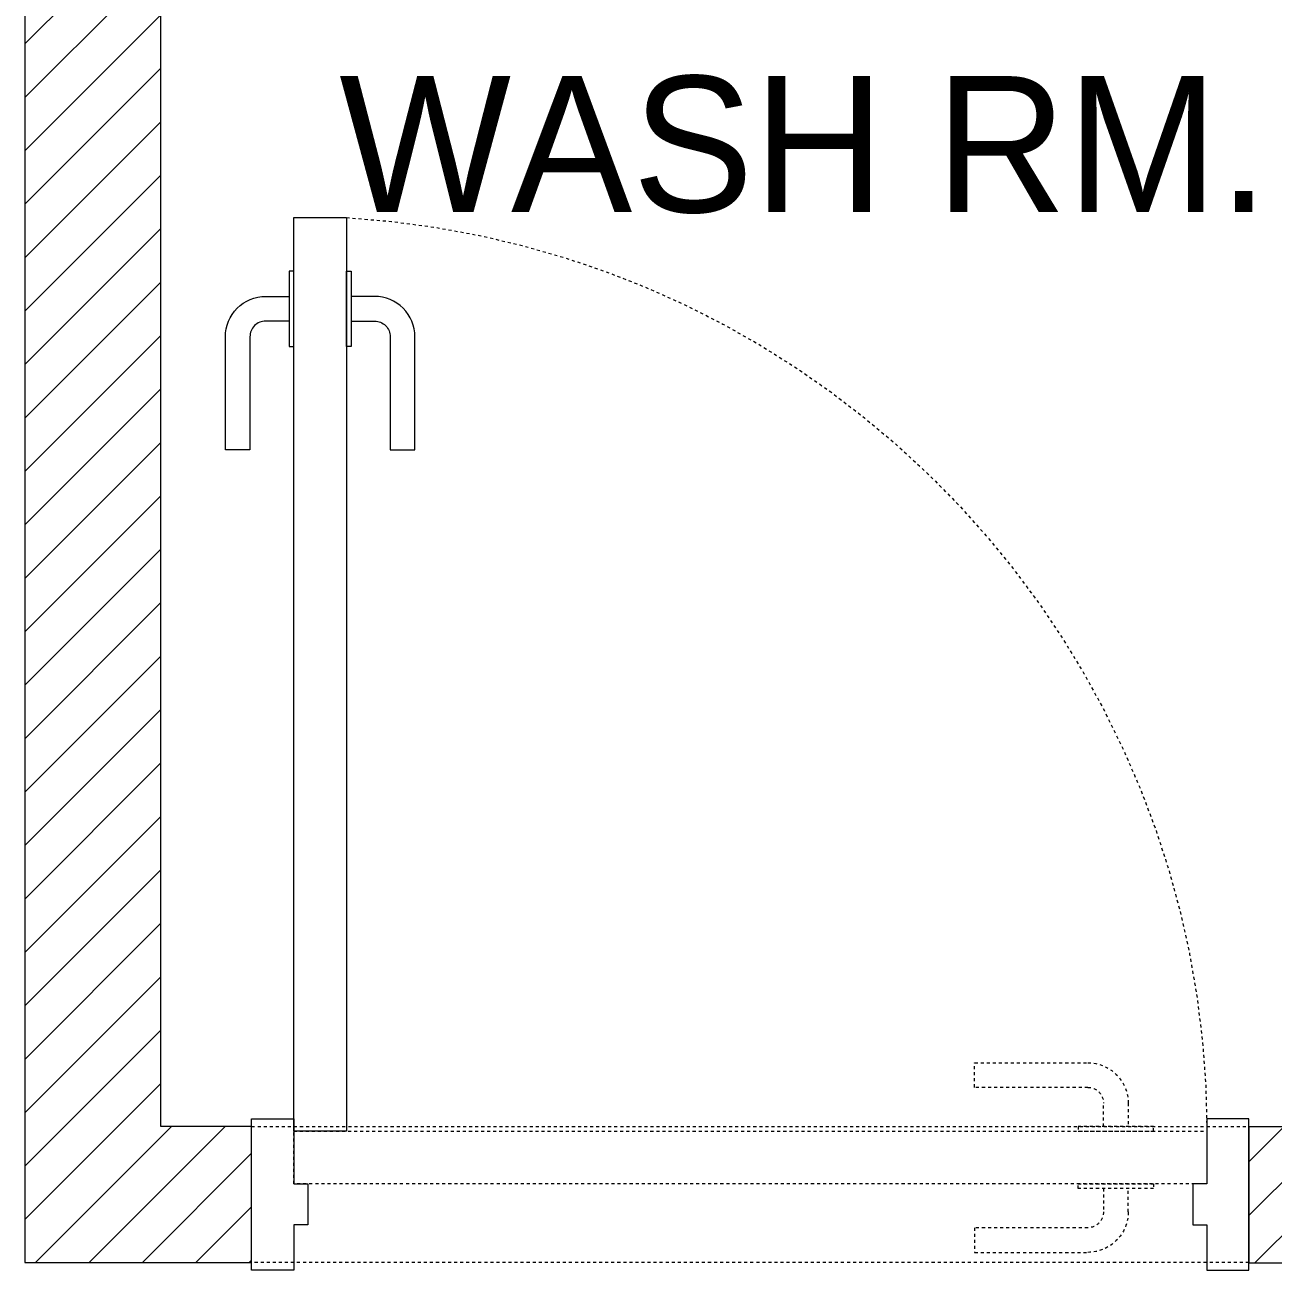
# Model space of a CAD drawing. Header units: inches. Extents: x 0 to 2865, y 0 to 4378.
# Drawn here: x 1662.8 to 1704.09, y 3826.97 to 3868.15 of the extents above; entities that cross this region are included whole.
import ezdxf

# ---------------------------------------------------------------- set-up
doc = ezdxf.new("R2010")
doc.units = ezdxf.units.IN
doc.linetypes.add('HIDDEN', pattern=[0.375, 0.25, -0.125])
doc.layers.add('A-WALL', color=113, linetype='Continuous', lineweight=9)
doc.layers.add('I-DOOR', color=6, linetype='Continuous', lineweight=20)
doc.layers.add('A-WALL-EXTR', color=2, linetype='Continuous')
doc.layers.add('I-Furn Text', color=7, linetype='Continuous')
doc.styles.add('1 by 8 new', font='GOTHIC.TTF', dxfattribs={"height": 4.5})

# ---------------------------------------------------------------- blocks, each defined once
blk = doc.blocks.new('D1')
at = {"layer": 'I-DOOR', "lineweight": 5, "transparency": 33554636}
for points in [[(0.347, 31.608), (0.347, 31.142), (-1.007, 31.142), (-1.007, 31.608), (-2.5, 31.608), (-2.5, 33), (2.5, 33), (2.5, 31.608)], [(2.097, 1.392), (32.313, 1.392), (32.313, 3.142), (2.097, 3.142)], [(28.054, 3.142), (30.543, 3.142), (30.543, 3.29), (28.054, 3.29)], [(0.347, 1.392), (0.347, 1.858), (-1.007, 1.858), (-1.007, 1.392), (-2.5, 1.392), (-2.5, 0), (2.5, 0), (2.5, 1.392)], [(28.054, 1.392), (30.543, 1.392), (30.543, 1.243), (28.054, 1.243)]]:
    blk.add_lwpolyline(points, close=True, dxfattribs=at)
at = {"layer": 'I-DOOR', "color": 252, "linetype": 'HIDDEN', "lineweight": 5, "ltscale": 0.1, "transparency": 33554636}
for points in [[(2.097, 1.392), (2.097, 31.608), (0.347, 31.608), (0.347, 1.392)], [(0.347, 27.349), (0.347, 29.838), (0.199, 29.838), (0.199, 27.349)], [(2.097, 27.349), (2.097, 29.838), (2.245, 29.838), (2.245, 27.349)]]:
    blk.add_lwpolyline(points, close=True, dxfattribs=at)
for points in [[(0.199, 28.186), (-0.58, 28.186, 0.414214), (-1.099, 27.666), (-1.099, 23.923), (-1.915, 23.923), (-1.915, 27.666, -0.414214), (-0.58, 29.002), (0.199, 29.002)], [(2.245, 28.186), (3.024, 28.186, -0.414214), (3.543, 27.666), (3.543, 23.923), (4.359, 23.923), (4.359, 27.666, 0.414214), (3.024, 29.002), (2.245, 29.002)]]:
    blk.add_lwpolyline(points, format="xyb", dxfattribs=at)
at = {"layer": 'I-DOOR', "lineweight": 5, "transparency": 33554636}
for points in [[(28.891, 3.29), (28.891, 4.069, 0.414214), (28.372, 4.588), (24.628, 4.588), (24.628, 5.404), (28.372, 5.404, -0.414214), (29.707, 4.069), (29.707, 3.29)], [(28.891, 1.243), (28.891, 0.465, -0.414214), (28.372, -0.055), (24.628, -0.055), (24.628, -0.87), (28.372, -0.87, 0.414214), (29.707, 0.465), (29.707, 1.243)]]:
    blk.add_lwpolyline(points, format="xyb", dxfattribs=at)
at = {"layer": 'I-DOOR', "color": 252, "linetype": 'HIDDEN', "lineweight": 5, "ltscale": 0.1, "transparency": 33554636}
blk.add_arc((2.06, 1.299), 30.309, 3.4862, 89.9301, dxfattribs=at)

msp = doc.modelspace()

# ---------------------------------------------------------------- hatches: boundary and pattern name
at = {"layer": 'A-WALL', "lineweight": 5, "transparency": 33554636}
h = msp.add_hatch(dxfattribs=at)
h.set_pattern_fill('ANSI31', color=8, scale=10, angle=180)
h.set_pattern_definition([(225, (-17560.1397, 462.5624), (0.88388348, -0.88388348), [])])
h.paths.add_polyline_path([(1662.799, 3827.215), (1670.299, 3827.215), (1670.299, 3831.715), (1667.299, 3831.715), (1667.299, 3921.715), (1662.799, 3921.715)])
h = msp.add_hatch(dxfattribs=at)
h.set_pattern_fill('ANSI31', color=8, scale=10, angle=180)
h.set_pattern_definition([(225, (-17787.2036, -206.1426), (0.88388348, -0.88388348), [])])
h.paths.add_polyline_path([(1727.273, 3827.199), (1727.273, 3831.699), (1703.299, 3831.699), (1703.299, 3827.199)])

# ---------------------------------------------------------------- linework, layer by layer
at = {"layer": 'A-WALL', "color": 8, "lineweight": 5, "transparency": 33554636}
for points in [[(1662.799, 3827.215), (1670.299, 3827.215), (1670.299, 3831.715), (1667.299, 3831.715), (1667.299, 3921.715), (1662.799, 3921.715)], [(1727.273, 3827.199), (1727.273, 3831.699), (1703.299, 3831.699), (1703.299, 3827.199)]]:
    msp.add_lwpolyline(points, close=True, dxfattribs=at)
at = {"layer": 'A-WALL-EXTR', "color": 8, "linetype": 'HIDDEN', "lineweight": 5, "ltscale": 0.1, "transparency": 33554636}
msp.add_lwpolyline([(1670.299, 3831.715), (1703.299, 3831.715), (1703.299, 3827.215), (1670.299, 3827.215)], close=True, dxfattribs=at)

# ---------------------------------------------------------------- block references
at = {"layer": 'I-DOOR', "color": 8, "lineweight": 5, "transparency": 33554636, "xscale": -1, "rotation": 270.0000000002182}
msp.add_blockref('D1', (1670.299, 3829.465), dxfattribs=at)

# ---------------------------------------------------------------- texts
at = {"layer": 'I-Furn Text', "color": 8, "lineweight": 5, "transparency": 33554636, "insert": (1688.577, 3861.896), "char_height": 4.5, "width": 50.47192, "attachment_point": 8, "style": '1 by 8 new'}
msp.add_mtext('WASH RM.', dxfattribs=at)

doc.saveas('drawing.dxf')
